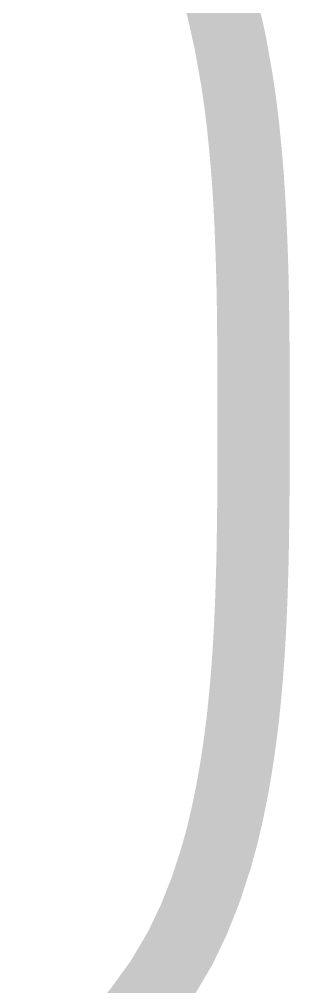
# Model space of a CAD drawing. Header units: millimetres. Extents: x 6 to 417, y 41 to 311.
# Drawn here: x 385.916 to 386.29, y 57.039 to 58.376 of the extents above; entities that cross this region are included whole.
import ezdxf

# ---------------------------------------------------------------- set-up
doc = ezdxf.new("R2010")
doc.units = ezdxf.units.MM
doc.layers.add('DrillDrawing', color=1, linetype='Continuous')

msp = doc.modelspace()

# ---------------------------------------------------------------- linework, layer by layer
at = {"layer": 'DrillDrawing', "const_width": 0.1}
for points in [[(386.1847, 58.4372), (386.1975, 58.3909)], [(386.1847, 58.4372), (386.1975, 58.3909)], [(386.1975, 58.3909), (386.2081, 58.3434)], [(386.1975, 58.3909), (386.2081, 58.3434)], [(386.2081, 58.3434), (386.2168, 58.2947)], [(386.2081, 58.3434), (386.2168, 58.2947)], [(386.2168, 58.2947), (386.2217, 58.2617)], [(386.2168, 58.2947), (386.2217, 58.2617)], [(386.2217, 58.2617), (386.2258, 58.2282)], [(386.2217, 58.2617), (386.2258, 58.2282)], [(386.2258, 58.2282), (386.2292, 58.1944)], [(386.2258, 58.2282), (386.2292, 58.1944)], [(386.2292, 58.1944), (386.2321, 58.1602)], [(386.2292, 58.1944), (386.2321, 58.1602)], [(386.2321, 58.1602), (386.2344, 58.1256)], [(386.2321, 58.1602), (386.2344, 58.1256)], [(386.2344, 58.1256), (386.2362, 58.0908)], [(386.2344, 58.1256), (386.2362, 58.0908)], [(386.2362, 58.0908), (386.2376, 58.0557)], [(386.2362, 58.0908), (386.2376, 58.0557)], [(386.2376, 58.0557), (386.2387, 58.0205)], [(386.2376, 58.0557), (386.2387, 58.0205)], [(386.2387, 58.0205), (386.2394, 57.985)], [(386.2387, 58.0205), (386.2394, 57.985)], [(386.2394, 57.985), (386.2396, 57.9672)], [(386.2394, 57.985), (386.2396, 57.9672)], [(386.2396, 57.9672), (386.2398, 57.9494)], [(386.2396, 57.9672), (386.2398, 57.9494)], [(386.2398, 57.9494), (386.24, 57.9315)], [(386.2398, 57.9494), (386.24, 57.9315)], [(386.24, 57.9315), (386.2401, 57.9136)], [(386.24, 57.9315), (386.2401, 57.9136)], [(386.2401, 57.9136), (386.2402, 57.8957)], [(386.2401, 57.9136), (386.2402, 57.8957)], [(386.2402, 57.8957), (386.2402, 57.8778)], [(386.2402, 57.8957), (386.2402, 57.8778)], [(386.2402, 57.8778), (386.2402, 57.8599)], [(386.2402, 57.8778), (386.2402, 57.8599)], [(386.2402, 57.8599), (386.2402, 57.8419)], [(386.2402, 57.8599), (386.2402, 57.8419)], [(386.2402, 57.824), (386.2402, 57.8419)], [(386.2402, 57.824), (386.2402, 57.8419)], [(386.2402, 57.806), (386.2402, 57.824)], [(386.2402, 57.806), (386.2402, 57.824)], [(386.2402, 57.7881), (386.2402, 57.806)], [(386.2402, 57.7881), (386.2402, 57.806)], [(386.2402, 57.7701), (386.2402, 57.7881)], [(386.2402, 57.7701), (386.2402, 57.7881)], [(386.2402, 57.7522), (386.2402, 57.7701)], [(386.2402, 57.7522), (386.2402, 57.7701)], [(386.2401, 57.7343), (386.2402, 57.7522)], [(386.2401, 57.7343), (386.2402, 57.7522)], [(386.24, 57.7164), (386.2401, 57.7343)], [(386.24, 57.7164), (386.2401, 57.7343)], [(386.2399, 57.6986), (386.24, 57.7164)], [(386.2399, 57.6986), (386.24, 57.7164)], [(386.2397, 57.6808), (386.2399, 57.6986)], [(386.2397, 57.6808), (386.2399, 57.6986)], [(386.2394, 57.663), (386.2397, 57.6808)], [(386.2394, 57.663), (386.2397, 57.6808)], [(386.2391, 57.6453), (386.2394, 57.663)], [(386.2391, 57.6453), (386.2394, 57.663)], [(386.2388, 57.6276), (386.2391, 57.6453)], [(386.2388, 57.6276), (386.2391, 57.6453)], [(386.2383, 57.61), (386.2388, 57.6276)], [(386.2383, 57.61), (386.2388, 57.6276)], [(386.2372, 57.575), (386.2383, 57.61)], [(386.2372, 57.575), (386.2383, 57.61)], [(386.2357, 57.5402), (386.2372, 57.575)], [(386.2357, 57.5402), (386.2372, 57.575)], [(386.2338, 57.5058), (386.2357, 57.5402)], [(386.2338, 57.5058), (386.2357, 57.5402)], [(386.2314, 57.4717), (386.2338, 57.5058)], [(386.2314, 57.4717), (386.2338, 57.5058)], [(386.2284, 57.438), (386.2314, 57.4717)], [(386.2284, 57.438), (386.2314, 57.4717)], [(386.2249, 57.4048), (386.2284, 57.438)], [(386.2249, 57.4048), (386.2284, 57.438)], [(386.2207, 57.372), (386.2249, 57.4048)], [(386.2207, 57.372), (386.2249, 57.4048)], [(386.2158, 57.3398), (386.2207, 57.372)], [(386.2158, 57.3398), (386.2207, 57.372)], [(386.2102, 57.3081), (386.2158, 57.3398)], [(386.2102, 57.3081), (386.2158, 57.3398)], [(386.2038, 57.277), (386.2102, 57.3081)], [(386.2038, 57.277), (386.2102, 57.3081)], [(386.1966, 57.2466), (386.2038, 57.277)], [(386.1966, 57.2466), (386.2038, 57.277)], [(386.1884, 57.2169), (386.1966, 57.2466)], [(386.1884, 57.2169), (386.1966, 57.2466)], [(386.1743, 57.1736), (386.1884, 57.2169)], [(386.1743, 57.1736), (386.1884, 57.2169)], [(386.1579, 57.1322), (386.1743, 57.1736)], [(386.1579, 57.1322), (386.1743, 57.1736)], [(386.139, 57.0926), (386.1579, 57.1322)], [(386.139, 57.0926), (386.1579, 57.1322)]]:
    msp.add_lwpolyline(points, dxfattribs=at)
at = {"layer": 'DrillDrawing', "const_width": 0.05}
for points in [[(386.1725, 58.3909, 1), (386.2225, 58.3909, 1)], [(386.1725, 58.3909, 1), (386.2225, 58.3909, 1)], [(386.1725, 58.3909, 1), (386.2225, 58.3909, 1)], [(386.1725, 58.3909, 1), (386.2225, 58.3909, 1)], [(386.1831, 58.3434, 1), (386.2331, 58.3434, 1)], [(386.1831, 58.3434, 1), (386.2331, 58.3434, 1)], [(386.1831, 58.3434, 1), (386.2331, 58.3434, 1)], [(386.1831, 58.3434, 1), (386.2331, 58.3434, 1)], [(386.1918, 58.2947, 1), (386.2418, 58.2947, 1)], [(386.1918, 58.2947, 1), (386.2418, 58.2947, 1)], [(386.1918, 58.2947, 1), (386.2418, 58.2947, 1)], [(386.1918, 58.2947, 1), (386.2418, 58.2947, 1)], [(386.1967, 58.2617, 1), (386.2467, 58.2617, 1)], [(386.1967, 58.2617, 1), (386.2467, 58.2617, 1)], [(386.1967, 58.2617, 1), (386.2467, 58.2617, 1)], [(386.1967, 58.2617, 1), (386.2467, 58.2617, 1)], [(386.2008, 58.2282, 1), (386.2508, 58.2282, 1)], [(386.2008, 58.2282, 1), (386.2508, 58.2282, 1)], [(386.2008, 58.2282, 1), (386.2508, 58.2282, 1)], [(386.2008, 58.2282, 1), (386.2508, 58.2282, 1)], [(386.2042, 58.1944, 1), (386.2542, 58.1944, 1)], [(386.2042, 58.1944, 1), (386.2542, 58.1944, 1)], [(386.2042, 58.1944, 1), (386.2542, 58.1944, 1)], [(386.2042, 58.1944, 1), (386.2542, 58.1944, 1)], [(386.2071, 58.1602, 1), (386.2571, 58.1602, 1)], [(386.2071, 58.1602, 1), (386.2571, 58.1602, 1)], [(386.2071, 58.1602, 1), (386.2571, 58.1602, 1)], [(386.2071, 58.1602, 1), (386.2571, 58.1602, 1)], [(386.2094, 58.1256, 1), (386.2594, 58.1256, 1)], [(386.2094, 58.1256, 1), (386.2594, 58.1256, 1)], [(386.2094, 58.1256, 1), (386.2594, 58.1256, 1)], [(386.2094, 58.1256, 1), (386.2594, 58.1256, 1)], [(386.2112, 58.0908, 1), (386.2612, 58.0908, 1)], [(386.2112, 58.0908, 1), (386.2612, 58.0908, 1)], [(386.2112, 58.0908, 1), (386.2612, 58.0908, 1)], [(386.2112, 58.0908, 1), (386.2612, 58.0908, 1)], [(386.2126, 58.0557, 1), (386.2626, 58.0557, 1)], [(386.2126, 58.0557, 1), (386.2626, 58.0557, 1)], [(386.2126, 58.0557, 1), (386.2626, 58.0557, 1)], [(386.2126, 58.0557, 1), (386.2626, 58.0557, 1)], [(386.2137, 58.0205, 1), (386.2637, 58.0205, 1)], [(386.2137, 58.0205, 1), (386.2637, 58.0205, 1)], [(386.2137, 58.0205, 1), (386.2637, 58.0205, 1)], [(386.2137, 58.0205, 1), (386.2637, 58.0205, 1)], [(386.2144, 57.985, 1), (386.2644, 57.985, 1)], [(386.2144, 57.985, 1), (386.2644, 57.985, 1)], [(386.2144, 57.985, 1), (386.2644, 57.985, 1)], [(386.2144, 57.985, 1), (386.2644, 57.985, 1)], [(386.2146, 57.9672, 1), (386.2646, 57.9672, 1)], [(386.2146, 57.9672, 1), (386.2646, 57.9672, 1)], [(386.2146, 57.9672, 1), (386.2646, 57.9672, 1)], [(386.2146, 57.9672, 1), (386.2646, 57.9672, 1)], [(386.2148, 57.9494, 1), (386.2648, 57.9494, 1)], [(386.2148, 57.9494, 1), (386.2648, 57.9494, 1)], [(386.2148, 57.9494, 1), (386.2648, 57.9494, 1)], [(386.2148, 57.9494, 1), (386.2648, 57.9494, 1)], [(386.215, 57.9315, 1), (386.265, 57.9315, 1)], [(386.215, 57.9315, 1), (386.265, 57.9315, 1)], [(386.215, 57.9315, 1), (386.265, 57.9315, 1)], [(386.215, 57.9315, 1), (386.265, 57.9315, 1)], [(386.2151, 57.9136, 1), (386.2651, 57.9136, 1)], [(386.2151, 57.9136, 1), (386.2651, 57.9136, 1)], [(386.2151, 57.9136, 1), (386.2651, 57.9136, 1)], [(386.2151, 57.9136, 1), (386.2651, 57.9136, 1)], [(386.2152, 57.8957, 1), (386.2652, 57.8957, 1)], [(386.2152, 57.8957, 1), (386.2652, 57.8957, 1)], [(386.2152, 57.8957, 1), (386.2652, 57.8957, 1)], [(386.2152, 57.8957, 1), (386.2652, 57.8957, 1)], [(386.2152, 57.8778, 1), (386.2652, 57.8778, 1)], [(386.2152, 57.8778, 1), (386.2652, 57.8778, 1)], [(386.2152, 57.8778, 1), (386.2652, 57.8778, 1)], [(386.2152, 57.8778, 1), (386.2652, 57.8778, 1)], [(386.2152, 57.8599, 1), (386.2652, 57.8599, 1)], [(386.2152, 57.8599, 1), (386.2652, 57.8599, 1)], [(386.2152, 57.8599, 1), (386.2652, 57.8599, 1)], [(386.2152, 57.8599, 1), (386.2652, 57.8599, 1)], [(386.2152, 57.8419, 1), (386.2652, 57.8419, 1)], [(386.2152, 57.8419, 1), (386.2652, 57.8419, 1)], [(386.2152, 57.8419, 1), (386.2652, 57.8419, 1)], [(386.2152, 57.8419, 1), (386.2652, 57.8419, 1)], [(386.2152, 57.824, 1), (386.2652, 57.824, 1)], [(386.2152, 57.824, 1), (386.2652, 57.824, 1)], [(386.2152, 57.824, 1), (386.2652, 57.824, 1)], [(386.2152, 57.824, 1), (386.2652, 57.824, 1)], [(386.2152, 57.806, 1), (386.2652, 57.806, 1)], [(386.2152, 57.806, 1), (386.2652, 57.806, 1)], [(386.2152, 57.806, 1), (386.2652, 57.806, 1)], [(386.2152, 57.806, 1), (386.2652, 57.806, 1)], [(386.2152, 57.7881, 1), (386.2652, 57.7881, 1)], [(386.2152, 57.7881, 1), (386.2652, 57.7881, 1)], [(386.2152, 57.7881, 1), (386.2652, 57.7881, 1)], [(386.2152, 57.7881, 1), (386.2652, 57.7881, 1)], [(386.2152, 57.7701, 1), (386.2652, 57.7701, 1)], [(386.2152, 57.7701, 1), (386.2652, 57.7701, 1)], [(386.2152, 57.7701, 1), (386.2652, 57.7701, 1)], [(386.2152, 57.7701, 1), (386.2652, 57.7701, 1)], [(386.2152, 57.7522, 1), (386.2652, 57.7522, 1)], [(386.2152, 57.7522, 1), (386.2652, 57.7522, 1)], [(386.2152, 57.7522, 1), (386.2652, 57.7522, 1)], [(386.2152, 57.7522, 1), (386.2652, 57.7522, 1)], [(386.2151, 57.7343, 1), (386.2651, 57.7343, 1)], [(386.2151, 57.7343, 1), (386.2651, 57.7343, 1)], [(386.2151, 57.7343, 1), (386.2651, 57.7343, 1)], [(386.2151, 57.7343, 1), (386.2651, 57.7343, 1)], [(386.215, 57.7164, 1), (386.265, 57.7164, 1)], [(386.215, 57.7164, 1), (386.265, 57.7164, 1)], [(386.215, 57.7164, 1), (386.265, 57.7164, 1)], [(386.215, 57.7164, 1), (386.265, 57.7164, 1)], [(386.2149, 57.6986, 1), (386.2649, 57.6986, 1)], [(386.2149, 57.6986, 1), (386.2649, 57.6986, 1)], [(386.2149, 57.6986, 1), (386.2649, 57.6986, 1)], [(386.2149, 57.6986, 1), (386.2649, 57.6986, 1)], [(386.2147, 57.6808, 1), (386.2647, 57.6808, 1)], [(386.2147, 57.6808, 1), (386.2647, 57.6808, 1)], [(386.2147, 57.6808, 1), (386.2647, 57.6808, 1)], [(386.2147, 57.6808, 1), (386.2647, 57.6808, 1)], [(386.2144, 57.663, 1), (386.2644, 57.663, 1)], [(386.2144, 57.663, 1), (386.2644, 57.663, 1)], [(386.2144, 57.663, 1), (386.2644, 57.663, 1)], [(386.2144, 57.663, 1), (386.2644, 57.663, 1)], [(386.2141, 57.6453, 1), (386.2641, 57.6453, 1)], [(386.2141, 57.6453, 1), (386.2641, 57.6453, 1)], [(386.2141, 57.6453, 1), (386.2641, 57.6453, 1)], [(386.2141, 57.6453, 1), (386.2641, 57.6453, 1)], [(386.2138, 57.6276, 1), (386.2638, 57.6276, 1)], [(386.2138, 57.6276, 1), (386.2638, 57.6276, 1)], [(386.2138, 57.6276, 1), (386.2638, 57.6276, 1)], [(386.2138, 57.6276, 1), (386.2638, 57.6276, 1)], [(386.2133, 57.61, 1), (386.2633, 57.61, 1)], [(386.2133, 57.61, 1), (386.2633, 57.61, 1)], [(386.2133, 57.61, 1), (386.2633, 57.61, 1)], [(386.2133, 57.61, 1), (386.2633, 57.61, 1)], [(386.2122, 57.575, 1), (386.2622, 57.575, 1)], [(386.2122, 57.575, 1), (386.2622, 57.575, 1)], [(386.2122, 57.575, 1), (386.2622, 57.575, 1)], [(386.2122, 57.575, 1), (386.2622, 57.575, 1)], [(386.2107, 57.5402, 1), (386.2607, 57.5402, 1)], [(386.2107, 57.5402, 1), (386.2607, 57.5402, 1)], [(386.2107, 57.5402, 1), (386.2607, 57.5402, 1)], [(386.2107, 57.5402, 1), (386.2607, 57.5402, 1)], [(386.2088, 57.5058, 1), (386.2588, 57.5058, 1)], [(386.2088, 57.5058, 1), (386.2588, 57.5058, 1)], [(386.2088, 57.5058, 1), (386.2588, 57.5058, 1)], [(386.2088, 57.5058, 1), (386.2588, 57.5058, 1)], [(386.2064, 57.4717, 1), (386.2564, 57.4717, 1)], [(386.2064, 57.4717, 1), (386.2564, 57.4717, 1)], [(386.2064, 57.4717, 1), (386.2564, 57.4717, 1)], [(386.2064, 57.4717, 1), (386.2564, 57.4717, 1)], [(386.2034, 57.438, 1), (386.2534, 57.438, 1)], [(386.2034, 57.438, 1), (386.2534, 57.438, 1)], [(386.2034, 57.438, 1), (386.2534, 57.438, 1)], [(386.2034, 57.438, 1), (386.2534, 57.438, 1)], [(386.1999, 57.4048, 1), (386.2499, 57.4048, 1)], [(386.1999, 57.4048, 1), (386.2499, 57.4048, 1)], [(386.1999, 57.4048, 1), (386.2499, 57.4048, 1)], [(386.1999, 57.4048, 1), (386.2499, 57.4048, 1)], [(386.1957, 57.372, 1), (386.2457, 57.372, 1)], [(386.1957, 57.372, 1), (386.2457, 57.372, 1)], [(386.1957, 57.372, 1), (386.2457, 57.372, 1)], [(386.1957, 57.372, 1), (386.2457, 57.372, 1)], [(386.1909, 57.3398, 1), (386.2408, 57.3398, 1)], [(386.1909, 57.3398, 1), (386.2408, 57.3398, 1)], [(386.1909, 57.3398, 1), (386.2408, 57.3398, 1)], [(386.1909, 57.3398, 1), (386.2408, 57.3398, 1)], [(386.1852, 57.3081, 1), (386.2352, 57.3081, 1)], [(386.1852, 57.3081, 1), (386.2352, 57.3081, 1)], [(386.1852, 57.3081, 1), (386.2352, 57.3081, 1)], [(386.1852, 57.3081, 1), (386.2352, 57.3081, 1)], [(386.1788, 57.277, 1), (386.2288, 57.277, 1)], [(386.1788, 57.277, 1), (386.2288, 57.277, 1)], [(386.1788, 57.277, 1), (386.2288, 57.277, 1)], [(386.1788, 57.277, 1), (386.2288, 57.277, 1)], [(386.1716, 57.2466, 1), (386.2216, 57.2466, 1)], [(386.1716, 57.2466, 1), (386.2216, 57.2466, 1)], [(386.1716, 57.2466, 1), (386.2216, 57.2466, 1)], [(386.1716, 57.2466, 1), (386.2216, 57.2466, 1)], [(386.1634, 57.2169, 1), (386.2134, 57.2169, 1)], [(386.1634, 57.2169, 1), (386.2134, 57.2169, 1)], [(386.1634, 57.2169, 1), (386.2134, 57.2169, 1)], [(386.1634, 57.2169, 1), (386.2134, 57.2169, 1)], [(386.1493, 57.1736, 1), (386.1993, 57.1736, 1)], [(386.1493, 57.1736, 1), (386.1993, 57.1736, 1)], [(386.1493, 57.1736, 1), (386.1993, 57.1736, 1)], [(386.1493, 57.1736, 1), (386.1993, 57.1736, 1)], [(386.1329, 57.1322, 1), (386.1829, 57.1322, 1)], [(386.1329, 57.1322, 1), (386.1829, 57.1322, 1)], [(386.1329, 57.1322, 1), (386.1829, 57.1322, 1)], [(386.1329, 57.1322, 1), (386.1829, 57.1322, 1)], [(386.114, 57.0926, 1), (386.164, 57.0926, 1)], [(386.114, 57.0926, 1), (386.164, 57.0926, 1)], [(386.114, 57.0926, 1), (386.164, 57.0926, 1)], [(386.114, 57.0926, 1), (386.164, 57.0926, 1)]]:
    msp.add_lwpolyline(points, format="xyb", close=True, dxfattribs=at)
at = {"layer": 'DrillDrawing', "const_width": 0.1}
msp.add_lwpolyline([(386.139, 57.0926, -0.119921), (385.9661, 56.897)], format="xyb", dxfattribs=at)
msp.add_lwpolyline([(386.139, 57.0926, -0.119921), (385.9661, 56.897)], format="xyb", dxfattribs=at)

doc.saveas('drawing.dxf')
